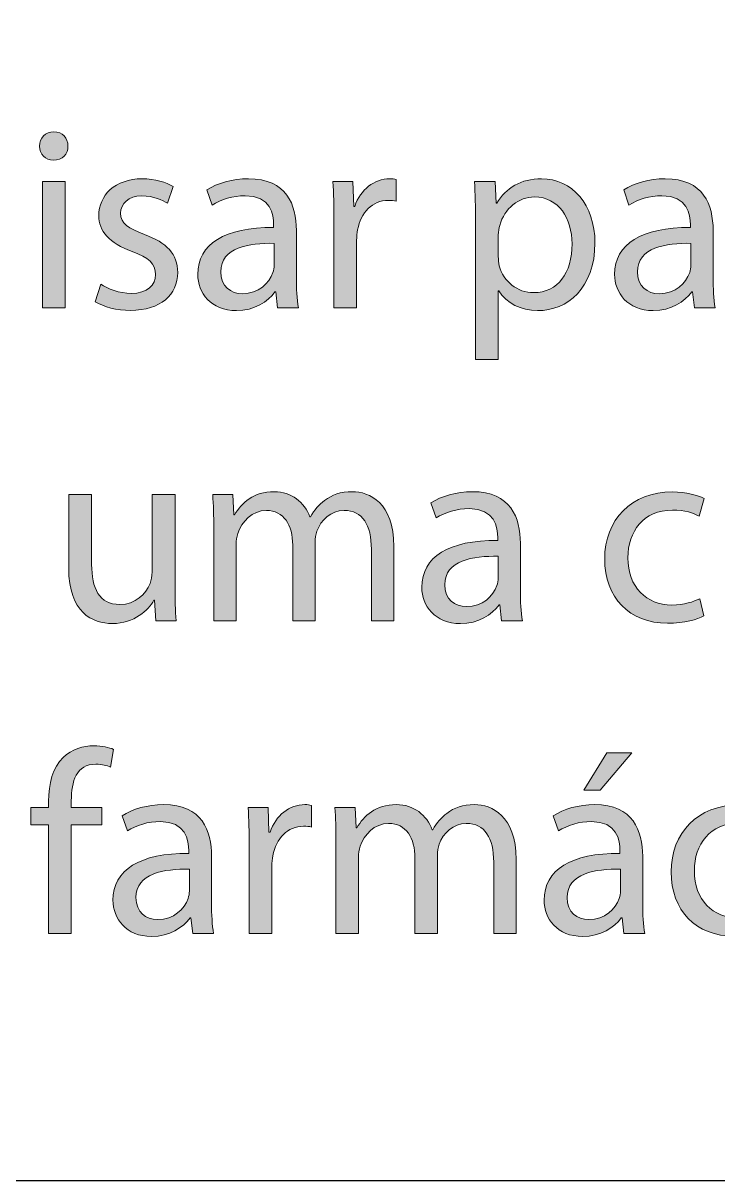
# Model space of a CAD drawing. Header units: inches. Extents: x -507 to 1392, y -754 to 68.
# Drawn here: x 1044.84 to 1071.47, y -416.18 to -371.78 of the extents above; entities that cross this region are included whole.
import ezdxf

# ---------------------------------------------------------------- set-up
doc = ezdxf.new("R2010")
doc.units = ezdxf.units.IN
doc.header["$MEASUREMENT"] = 0
doc.layers.add('back', color=7, linetype='Continuous')
picture_1 = doc.add_image_def('image45.png', size_in_pixel=(730, 767))

# ---------------------------------------------------------------- blocks, each defined once
blk = doc.blocks.new('block 114')
at = {"layer": 'back'}
image = blk.add_image(picture_1, insert=(1010.5, -416.178), size_in_units=(175.2, 184.08), dxfattribs=at)
blk = doc.blocks.new('block 164')
at = {"layer": 'back', "true_color": 0x231f20}
h = blk.add_hatch(color=250, dxfattribs=at)
h.dxf.hatch_style = 2
edge = h.paths.add_edge_path()
edge.add_spline(control_points=[(1046.554, -376.5), (1046.563, -376.8), (1046.344, -377.04), (1045.994, -377.04), (1045.685, -377.04), (1045.465, -376.8), (1045.465, -376.5), (1045.465, -376.19), (1045.694, -375.951), (1046.014, -375.951), (1046.344, -375.951), (1046.554, -376.19), (1046.554, -376.5)], knot_values=[0, 0, 0, 0, 1, 1, 1, 2, 2, 2, 3, 3, 3, 4, 4, 4, 4], degree=3, periodic=1)
h.paths.add_polyline_path([(1045.574, -382.697), (1045.574, -377.859), (1046.454, -377.859), (1046.454, -382.697)])
h = blk.add_hatch(color=250, dxfattribs=at)
h.dxf.hatch_style = 2
edge = h.paths.add_edge_path()
edge.add_spline(control_points=[(1047.814, -381.797), (1048.074, -381.967), (1048.534, -382.147), (1048.974, -382.147), (1049.613, -382.147), (1049.914, -381.827), (1049.914, -381.427), (1049.914, -381.008), (1049.664, -380.778), (1049.014, -380.538), (1048.145, -380.228), (1047.734, -379.749), (1047.734, -379.169), (1047.734, -378.389), (1048.364, -377.75), (1049.404, -377.75), (1049.894, -377.75), (1050.323, -377.89), (1050.593, -378.049), (1050.593, -378.049), (1050.373, -378.689), (1050.373, -378.689), (1050.184, -378.569), (1049.834, -378.409), (1049.384, -378.409), (1048.864, -378.409), (1048.574, -378.709), (1048.574, -379.069), (1048.574, -379.469), (1048.864, -379.648), (1049.494, -379.888), (1050.333, -380.208), (1050.763, -380.628), (1050.763, -381.348), (1050.763, -382.197), (1050.104, -382.797), (1048.954, -382.797), (1048.425, -382.797), (1047.935, -382.667), (1047.595, -382.467), (1047.595, -382.467), (1047.814, -381.797), (1047.814, -381.797)], knot_values=[0, 0, 0, 0, 1, 1, 1, 2, 2, 2, 3, 3, 3, 4, 4, 4, 5, 5, 5, 6, 6, 6, 7, 7, 7, 8, 8, 8, 9, 9, 9, 10, 10, 10, 11, 11, 11, 12, 12, 12, 13, 13, 13, 14, 14, 14, 14], degree=3, periodic=1)
h = blk.add_hatch(color=250, dxfattribs=at)
h.dxf.hatch_style = 2
edge = h.paths.add_edge_path()
edge.add_spline(control_points=[(1054.593, -382.697), (1054.593, -382.697), (1054.522, -382.087), (1054.522, -382.087), (1054.522, -382.087), (1054.493, -382.087), (1054.493, -382.087), (1054.223, -382.467), (1053.703, -382.807), (1053.014, -382.807), (1052.034, -382.807), (1051.534, -382.117), (1051.534, -381.417), (1051.534, -380.248), (1052.574, -379.608), (1054.442, -379.619), (1054.442, -379.619), (1054.442, -379.519), (1054.442, -379.519), (1054.442, -379.119), (1054.333, -378.399), (1053.344, -378.399), (1052.894, -378.399), (1052.424, -378.539), (1052.084, -378.759), (1052.084, -378.759), (1051.884, -378.179), (1051.884, -378.179), (1052.284, -377.919), (1052.863, -377.75), (1053.474, -377.75), (1054.952, -377.75), (1055.312, -378.759), (1055.312, -379.729), (1055.312, -379.729), (1055.312, -381.538), (1055.312, -381.538), (1055.312, -381.957), (1055.332, -382.367), (1055.393, -382.697), (1055.393, -382.697), (1054.593, -382.697), (1054.593, -382.697)], knot_values=[0, 0, 0, 0, 1, 1, 1, 2, 2, 2, 3, 3, 3, 4, 4, 4, 5, 5, 5, 6, 6, 6, 7, 7, 7, 8, 8, 8, 9, 9, 9, 10, 10, 10, 11, 11, 11, 12, 12, 12, 13, 13, 13, 14, 14, 14, 14], degree=3, periodic=1)
edge = h.paths.add_edge_path()
edge.add_spline(control_points=[(1054.463, -380.228), (1053.503, -380.208), (1052.414, -380.378), (1052.414, -381.317), (1052.414, -381.887), (1052.794, -382.157), (1053.243, -382.157), (1053.873, -382.157), (1054.272, -381.757), (1054.413, -381.348), (1054.442, -381.257), (1054.463, -381.158), (1054.463, -381.068), (1054.463, -381.068), (1054.463, -380.228), (1054.463, -380.228)], knot_values=[0, 0, 0, 0, 1, 1, 1, 2, 2, 2, 3, 3, 3, 4, 4, 4, 5, 5, 5, 5], degree=3, periodic=1)
h = blk.add_hatch(color=250, dxfattribs=at)
h.dxf.hatch_style = 2
edge = h.paths.add_edge_path()
edge.add_spline(control_points=[(1056.754, -379.369), (1056.754, -378.799), (1056.744, -378.309), (1056.714, -377.859), (1056.714, -377.859), (1057.483, -377.859), (1057.483, -377.859), (1057.483, -377.859), (1057.514, -378.809), (1057.514, -378.809), (1057.514, -378.809), (1057.554, -378.809), (1057.554, -378.809), (1057.773, -378.159), (1058.303, -377.75), (1058.893, -377.75), (1058.993, -377.75), (1059.062, -377.759), (1059.143, -377.779), (1059.143, -377.779), (1059.143, -378.609), (1059.143, -378.609), (1059.053, -378.589), (1058.963, -378.579), (1058.843, -378.579), (1058.224, -378.579), (1057.783, -379.049), (1057.663, -379.708), (1057.644, -379.828), (1057.623, -379.968), (1057.623, -380.118), (1057.623, -380.118), (1057.623, -382.697), (1057.623, -382.697), (1057.623, -382.697), (1056.754, -382.697), (1056.754, -382.697), (1056.754, -382.697), (1056.754, -379.369), (1056.754, -379.369)], knot_values=[0, 0, 0, 0, 1, 1, 1, 2, 2, 2, 3, 3, 3, 4, 4, 4, 5, 5, 5, 6, 6, 6, 7, 7, 7, 8, 8, 8, 9, 9, 9, 10, 10, 10, 11, 11, 11, 12, 12, 12, 13, 13, 13, 13], degree=3, periodic=1)
h = blk.add_hatch(color=250, dxfattribs=at)
h.dxf.hatch_style = 2
edge = h.paths.add_edge_path()
edge.add_spline(control_points=[(1062.185, -379.438), (1062.185, -378.819), (1062.165, -378.319), (1062.145, -377.859), (1062.145, -377.859), (1062.935, -377.859), (1062.935, -377.859), (1062.935, -377.859), (1062.975, -378.689), (1062.975, -378.689), (1062.975, -378.689), (1062.994, -378.689), (1062.994, -378.689), (1063.354, -378.099), (1063.924, -377.75), (1064.713, -377.75), (1065.883, -377.75), (1066.762, -378.739), (1066.762, -380.208), (1066.762, -381.947), (1065.703, -382.807), (1064.563, -382.807), (1063.924, -382.807), (1063.364, -382.527), (1063.074, -382.047), (1063.074, -382.047), (1063.055, -382.047), (1063.055, -382.047), (1063.055, -382.047), (1063.055, -384.676), (1063.055, -384.676), (1063.055, -384.676), (1062.185, -384.676), (1062.185, -384.676), (1062.185, -384.676), (1062.185, -379.438), (1062.185, -379.438)], knot_values=[0, 0, 0, 0, 1, 1, 1, 2, 2, 2, 3, 3, 3, 4, 4, 4, 5, 5, 5, 6, 6, 6, 7, 7, 7, 8, 8, 8, 9, 9, 9, 10, 10, 10, 11, 11, 11, 12, 12, 12, 12], degree=3, periodic=1)
edge = h.paths.add_edge_path()
edge.add_spline(control_points=[(1063.055, -380.728), (1063.055, -380.858), (1063.074, -380.978), (1063.094, -381.088), (1063.254, -381.697), (1063.784, -382.117), (1064.413, -382.117), (1065.343, -382.117), (1065.883, -381.357), (1065.883, -380.248), (1065.883, -379.279), (1065.373, -378.449), (1064.443, -378.449), (1063.844, -378.449), (1063.284, -378.879), (1063.114, -379.539), (1063.084, -379.648), (1063.055, -379.778), (1063.055, -379.898), (1063.055, -379.898), (1063.055, -380.728), (1063.055, -380.728)], knot_values=[0, 0, 0, 0, 1, 1, 1, 2, 2, 2, 3, 3, 3, 4, 4, 4, 5, 5, 5, 6, 6, 6, 7, 7, 7, 7], degree=3, periodic=1)
h = blk.add_hatch(color=250, dxfattribs=at)
h.dxf.hatch_style = 2
edge = h.paths.add_edge_path()
edge.add_spline(control_points=[(1070.572, -382.697), (1070.572, -382.697), (1070.502, -382.087), (1070.502, -382.087), (1070.502, -382.087), (1070.473, -382.087), (1070.473, -382.087), (1070.202, -382.467), (1069.683, -382.807), (1068.993, -382.807), (1068.014, -382.807), (1067.514, -382.117), (1067.514, -381.417), (1067.514, -380.248), (1068.554, -379.608), (1070.422, -379.619), (1070.422, -379.619), (1070.422, -379.519), (1070.422, -379.519), (1070.422, -379.119), (1070.312, -378.399), (1069.323, -378.399), (1068.873, -378.399), (1068.403, -378.539), (1068.063, -378.759), (1068.063, -378.759), (1067.863, -378.179), (1067.863, -378.179), (1068.264, -377.919), (1068.843, -377.75), (1069.453, -377.75), (1070.932, -377.75), (1071.292, -378.759), (1071.292, -379.729), (1071.292, -379.729), (1071.292, -381.538), (1071.292, -381.538), (1071.292, -381.957), (1071.312, -382.367), (1071.372, -382.697), (1071.372, -382.697), (1070.572, -382.697), (1070.572, -382.697)], knot_values=[0, 0, 0, 0, 1, 1, 1, 2, 2, 2, 3, 3, 3, 4, 4, 4, 5, 5, 5, 6, 6, 6, 7, 7, 7, 8, 8, 8, 9, 9, 9, 10, 10, 10, 11, 11, 11, 12, 12, 12, 13, 13, 13, 14, 14, 14, 14], degree=3, periodic=1)
edge = h.paths.add_edge_path()
edge.add_spline(control_points=[(1070.442, -380.228), (1069.482, -380.208), (1068.394, -380.378), (1068.394, -381.317), (1068.394, -381.887), (1068.773, -382.157), (1069.223, -382.157), (1069.853, -382.157), (1070.252, -381.757), (1070.393, -381.348), (1070.422, -381.257), (1070.442, -381.158), (1070.442, -381.068), (1070.442, -381.068), (1070.442, -380.228), (1070.442, -380.228)], knot_values=[0, 0, 0, 0, 1, 1, 1, 2, 2, 2, 3, 3, 3, 4, 4, 4, 5, 5, 5, 5], degree=3, periodic=1)
h = blk.add_hatch(color=250, dxfattribs=at)
h.dxf.hatch_style = 2
edge = h.paths.add_edge_path()
edge.add_spline(control_points=[(1052.144, -391.169), (1052.144, -390.669), (1052.134, -390.259), (1052.104, -389.859), (1052.104, -389.859), (1052.873, -389.859), (1052.873, -389.859), (1052.873, -389.859), (1052.913, -390.639), (1052.913, -390.639), (1052.913, -390.639), (1052.943, -390.639), (1052.943, -390.639), (1053.213, -390.179), (1053.663, -389.75), (1054.462, -389.75), (1055.122, -389.75), (1055.622, -390.149), (1055.832, -390.719), (1055.832, -390.719), (1055.852, -390.719), (1055.852, -390.719), (1056.002, -390.449), (1056.191, -390.239), (1056.392, -390.089), (1056.682, -389.87), (1057.001, -389.75), (1057.461, -389.75), (1058.101, -389.75), (1059.05, -390.169), (1059.05, -391.848), (1059.05, -391.848), (1059.05, -394.697), (1059.05, -394.697), (1059.05, -394.697), (1058.19, -394.697), (1058.19, -394.697), (1058.19, -394.697), (1058.19, -391.958), (1058.19, -391.958), (1058.19, -391.029), (1057.851, -390.469), (1057.141, -390.469), (1056.642, -390.469), (1056.251, -390.839), (1056.102, -391.269), (1056.062, -391.389), (1056.031, -391.548), (1056.031, -391.708), (1056.031, -391.708), (1056.031, -394.697), (1056.031, -394.697), (1056.031, -394.697), (1055.172, -394.697), (1055.172, -394.697), (1055.172, -394.697), (1055.172, -391.798), (1055.172, -391.798), (1055.172, -391.029), (1054.832, -390.469), (1054.162, -390.469), (1053.613, -390.469), (1053.213, -390.909), (1053.073, -391.349), (1053.023, -391.479), (1053.003, -391.628), (1053.003, -391.778), (1053.003, -391.778), (1053.003, -394.697), (1053.003, -394.697), (1053.003, -394.697), (1052.144, -394.697), (1052.144, -394.697), (1052.144, -394.697), (1052.144, -391.169), (1052.144, -391.169)], knot_values=[0, 0, 0, 0, 1, 1, 1, 2, 2, 2, 3, 3, 3, 4, 4, 4, 5, 5, 5, 6, 6, 6, 7, 7, 7, 8, 8, 8, 9, 9, 9, 10, 10, 10, 11, 11, 11, 12, 12, 12, 13, 13, 13, 14, 14, 14, 15, 15, 15, 16, 16, 16, 17, 17, 17, 18, 18, 18, 19, 19, 19, 20, 20, 20, 21, 21, 21, 22, 22, 22, 23, 23, 23, 24, 24, 24, 25, 25, 25, 25], degree=3, periodic=1)
h = blk.add_hatch(color=250, dxfattribs=at)
h.dxf.hatch_style = 2
edge = h.paths.add_edge_path()
edge.add_spline(control_points=[(1063.183, -394.697), (1063.183, -394.697), (1063.112, -394.087), (1063.112, -394.087), (1063.112, -394.087), (1063.083, -394.087), (1063.083, -394.087), (1062.812, -394.467), (1062.293, -394.807), (1061.604, -394.807), (1060.624, -394.807), (1060.124, -394.117), (1060.124, -393.417), (1060.124, -392.248), (1061.164, -391.608), (1063.032, -391.619), (1063.032, -391.619), (1063.032, -391.519), (1063.032, -391.519), (1063.032, -391.119), (1062.923, -390.399), (1061.934, -390.399), (1061.483, -390.399), (1061.014, -390.539), (1060.674, -390.759), (1060.674, -390.759), (1060.474, -390.179), (1060.474, -390.179), (1060.874, -389.919), (1061.453, -389.75), (1062.063, -389.75), (1063.542, -389.75), (1063.902, -390.759), (1063.902, -391.729), (1063.902, -391.729), (1063.902, -393.538), (1063.902, -393.538), (1063.902, -393.957), (1063.922, -394.367), (1063.982, -394.697), (1063.982, -394.697), (1063.183, -394.697), (1063.183, -394.697)], knot_values=[0, 0, 0, 0, 1, 1, 1, 2, 2, 2, 3, 3, 3, 4, 4, 4, 5, 5, 5, 6, 6, 6, 7, 7, 7, 8, 8, 8, 9, 9, 9, 10, 10, 10, 11, 11, 11, 12, 12, 12, 13, 13, 13, 14, 14, 14, 14], degree=3, periodic=1)
edge = h.paths.add_edge_path()
edge.add_spline(control_points=[(1063.053, -392.228), (1062.093, -392.208), (1061.004, -392.378), (1061.004, -393.317), (1061.004, -393.887), (1061.384, -394.157), (1061.833, -394.157), (1062.463, -394.157), (1062.862, -393.757), (1063.003, -393.348), (1063.032, -393.257), (1063.053, -393.158), (1063.053, -393.068), (1063.053, -393.068), (1063.053, -392.228), (1063.053, -392.228)], knot_values=[0, 0, 0, 0, 1, 1, 1, 2, 2, 2, 3, 3, 3, 4, 4, 4, 5, 5, 5, 5], degree=3, periodic=1)
h = blk.add_hatch(color=250, dxfattribs=at)
h.dxf.hatch_style = 2
edge = h.paths.add_edge_path()
edge.add_spline(control_points=[(1070.932, -394.517), (1070.702, -394.637), (1070.192, -394.797), (1069.542, -394.797), (1068.083, -394.797), (1067.134, -393.807), (1067.134, -392.328), (1067.134, -390.839), (1068.153, -389.759), (1069.732, -389.759), (1070.252, -389.759), (1070.712, -389.89), (1070.951, -390.009), (1070.951, -390.009), (1070.752, -390.689), (1070.752, -390.689), (1070.542, -390.569), (1070.212, -390.459), (1069.732, -390.459), (1068.623, -390.459), (1068.023, -391.279), (1068.023, -392.288), (1068.023, -393.408), (1068.743, -394.097), (1069.702, -394.097), (1070.202, -394.097), (1070.532, -393.967), (1070.781, -393.857), (1070.781, -393.857), (1070.932, -394.517), (1070.932, -394.517)], knot_values=[0, 0, 0, 0, 1, 1, 1, 2, 2, 2, 3, 3, 3, 4, 4, 4, 5, 5, 5, 6, 6, 6, 7, 7, 7, 8, 8, 8, 9, 9, 9, 10, 10, 10, 10], degree=3, periodic=1)
h = blk.add_hatch(color=250, dxfattribs=at)
h.dxf.hatch_style = 2
edge = h.paths.add_edge_path()
edge.add_spline(control_points=[(1050.662, -393.377), (1050.662, -393.877), (1050.672, -394.317), (1050.702, -394.697), (1050.702, -394.697), (1049.923, -394.697), (1049.923, -394.697), (1049.923, -394.697), (1049.873, -393.907), (1049.873, -393.907), (1049.873, -393.907), (1049.853, -393.907), (1049.853, -393.907), (1049.623, -394.297), (1049.113, -394.807), (1048.254, -394.807), (1047.494, -394.807), (1046.584, -394.387), (1046.584, -392.688), (1046.584, -392.688), (1046.584, -389.859), (1046.584, -389.859), (1046.584, -389.859), (1047.464, -389.859), (1047.464, -389.859), (1047.464, -389.859), (1047.464, -392.538), (1047.464, -392.538), (1047.464, -393.458), (1047.744, -394.077), (1048.543, -394.077), (1049.133, -394.077), (1049.543, -393.667), (1049.703, -393.277), (1049.753, -393.147), (1049.782, -392.988), (1049.782, -392.828), (1049.782, -392.828), (1049.782, -389.859), (1049.782, -389.859), (1049.782, -389.859), (1050.662, -389.859), (1050.662, -389.859), (1050.662, -389.859), (1050.662, -393.377), (1050.662, -393.377)], knot_values=[0, 0, 0, 0, 1, 1, 1, 2, 2, 2, 3, 3, 3, 4, 4, 4, 5, 5, 5, 6, 6, 6, 7, 7, 7, 8, 8, 8, 9, 9, 9, 10, 10, 10, 11, 11, 11, 12, 12, 12, 13, 13, 13, 14, 14, 14, 15, 15, 15, 15], degree=3, periodic=1)
h = blk.add_hatch(color=250, dxfattribs=at)
h.dxf.hatch_style = 2
edge = h.paths.add_edge_path()
edge.add_spline(control_points=[(1045.812, -406.697), (1045.812, -406.697), (1045.812, -402.529), (1045.812, -402.529), (1045.812, -402.529), (1045.133, -402.529), (1045.133, -402.529), (1045.133, -402.529), (1045.133, -401.859), (1045.133, -401.859), (1045.133, -401.859), (1045.812, -401.859), (1045.812, -401.859), (1045.812, -401.859), (1045.812, -401.63), (1045.812, -401.63), (1045.812, -400.95), (1045.963, -400.33), (1046.372, -399.94), (1046.702, -399.621), (1047.142, -399.491), (1047.552, -399.491), (1047.861, -399.491), (1048.132, -399.561), (1048.302, -399.631), (1048.302, -399.631), (1048.182, -400.311), (1048.182, -400.311), (1048.052, -400.251), (1047.871, -400.2), (1047.622, -400.2), (1046.872, -400.2), (1046.683, -400.86), (1046.683, -401.6), (1046.683, -401.6), (1046.683, -401.859), (1046.683, -401.859), (1046.683, -401.859), (1047.852, -401.859), (1047.852, -401.859), (1047.852, -401.859), (1047.852, -402.529), (1047.852, -402.529), (1047.852, -402.529), (1046.683, -402.529), (1046.683, -402.529), (1046.683, -402.529), (1046.683, -406.697), (1046.683, -406.697), (1046.683, -406.697), (1045.812, -406.697), (1045.812, -406.697)], knot_values=[0, 0, 0, 0, 1, 1, 1, 2, 2, 2, 3, 3, 3, 4, 4, 4, 5, 5, 5, 6, 6, 6, 7, 7, 7, 8, 8, 8, 9, 9, 9, 10, 10, 10, 11, 11, 11, 12, 12, 12, 13, 13, 13, 14, 14, 14, 15, 15, 15, 16, 16, 16, 17, 17, 17, 17], degree=3, periodic=1)
h = blk.add_hatch(color=250, dxfattribs=at)
h.dxf.hatch_style = 2
edge = h.paths.add_edge_path()
edge.add_spline(control_points=[(1067.871, -406.697), (1067.871, -406.697), (1067.801, -406.087), (1067.801, -406.087), (1067.801, -406.087), (1067.771, -406.087), (1067.771, -406.087), (1067.501, -406.467), (1066.981, -406.807), (1066.292, -406.807), (1065.312, -406.807), (1064.812, -406.117), (1064.812, -405.418), (1064.812, -404.248), (1065.853, -403.608), (1067.721, -403.619), (1067.721, -403.619), (1067.721, -403.519), (1067.721, -403.519), (1067.721, -403.119), (1067.611, -402.399), (1066.622, -402.399), (1066.172, -402.399), (1065.702, -402.539), (1065.362, -402.759), (1065.362, -402.759), (1065.162, -402.18), (1065.162, -402.18), (1065.562, -401.92), (1066.142, -401.75), (1066.752, -401.75), (1068.23, -401.75), (1068.591, -402.759), (1068.591, -403.729), (1068.591, -403.729), (1068.591, -405.538), (1068.591, -405.538), (1068.591, -405.957), (1068.61, -406.367), (1068.671, -406.697), (1068.671, -406.697), (1067.871, -406.697), (1067.871, -406.697)], knot_values=[0, 0, 0, 0, 1, 1, 1, 2, 2, 2, 3, 3, 3, 4, 4, 4, 5, 5, 5, 6, 6, 6, 7, 7, 7, 8, 8, 8, 9, 9, 9, 10, 10, 10, 11, 11, 11, 12, 12, 12, 13, 13, 13, 14, 14, 14, 14], degree=3, periodic=1)
edge = h.paths.add_edge_path()
edge.add_spline(control_points=[(1067.741, -404.229), (1066.781, -404.208), (1065.692, -404.378), (1065.692, -405.317), (1065.692, -405.888), (1066.072, -406.157), (1066.521, -406.157), (1067.151, -406.157), (1067.551, -405.758), (1067.691, -405.348), (1067.721, -405.258), (1067.741, -405.158), (1067.741, -405.068), (1067.741, -405.068), (1067.741, -404.229), (1067.741, -404.229)], knot_values=[0, 0, 0, 0, 1, 1, 1, 2, 2, 2, 3, 3, 3, 4, 4, 4, 5, 5, 5, 5], degree=3, periodic=1)
h.paths.add_polyline_path([(1068.181, -399.771), (1066.962, -401.2), (1066.332, -401.2), (1067.211, -399.771)])
h = blk.add_hatch(color=250, dxfattribs=at)
h.dxf.hatch_style = 2
edge = h.paths.add_edge_path()
edge.add_spline(control_points=[(1051.341, -406.697), (1051.341, -406.697), (1051.271, -406.087), (1051.271, -406.087), (1051.271, -406.087), (1051.241, -406.087), (1051.241, -406.087), (1050.971, -406.467), (1050.451, -406.807), (1049.762, -406.807), (1048.782, -406.807), (1048.282, -406.117), (1048.282, -405.418), (1048.282, -404.248), (1049.322, -403.608), (1051.19, -403.619), (1051.19, -403.619), (1051.19, -403.519), (1051.19, -403.519), (1051.19, -403.119), (1051.081, -402.399), (1050.092, -402.399), (1049.642, -402.399), (1049.172, -402.539), (1048.832, -402.759), (1048.832, -402.759), (1048.632, -402.18), (1048.632, -402.18), (1049.032, -401.92), (1049.611, -401.75), (1050.222, -401.75), (1051.7, -401.75), (1052.061, -402.759), (1052.061, -403.729), (1052.061, -403.729), (1052.061, -405.538), (1052.061, -405.538), (1052.061, -405.957), (1052.08, -406.367), (1052.141, -406.697), (1052.141, -406.697), (1051.341, -406.697), (1051.341, -406.697)], knot_values=[0, 0, 0, 0, 1, 1, 1, 2, 2, 2, 3, 3, 3, 4, 4, 4, 5, 5, 5, 6, 6, 6, 7, 7, 7, 8, 8, 8, 9, 9, 9, 10, 10, 10, 11, 11, 11, 12, 12, 12, 13, 13, 13, 14, 14, 14, 14], degree=3, periodic=1)
edge = h.paths.add_edge_path()
edge.add_spline(control_points=[(1051.211, -404.229), (1050.251, -404.208), (1049.162, -404.378), (1049.162, -405.317), (1049.162, -405.888), (1049.542, -406.157), (1049.991, -406.157), (1050.621, -406.157), (1051.021, -405.758), (1051.161, -405.348), (1051.19, -405.258), (1051.211, -405.158), (1051.211, -405.068), (1051.211, -405.068), (1051.211, -404.229), (1051.211, -404.229)], knot_values=[0, 0, 0, 0, 1, 1, 1, 2, 2, 2, 3, 3, 3, 4, 4, 4, 5, 5, 5, 5], degree=3, periodic=1)
h = blk.add_hatch(color=250, dxfattribs=at)
h.dxf.hatch_style = 2
edge = h.paths.add_edge_path()
edge.add_spline(control_points=[(1053.503, -403.369), (1053.503, -402.799), (1053.493, -402.31), (1053.463, -401.859), (1053.463, -401.859), (1054.232, -401.859), (1054.232, -401.859), (1054.232, -401.859), (1054.263, -402.81), (1054.263, -402.81), (1054.263, -402.81), (1054.303, -402.81), (1054.303, -402.81), (1054.522, -402.159), (1055.052, -401.75), (1055.642, -401.75), (1055.742, -401.75), (1055.812, -401.76), (1055.892, -401.779), (1055.892, -401.779), (1055.892, -402.609), (1055.892, -402.609), (1055.802, -402.589), (1055.712, -402.579), (1055.592, -402.579), (1054.973, -402.579), (1054.532, -403.049), (1054.412, -403.709), (1054.393, -403.828), (1054.373, -403.969), (1054.373, -404.118), (1054.373, -404.118), (1054.373, -406.697), (1054.373, -406.697), (1054.373, -406.697), (1053.503, -406.697), (1053.503, -406.697), (1053.503, -406.697), (1053.503, -403.369), (1053.503, -403.369)], knot_values=[0, 0, 0, 0, 1, 1, 1, 2, 2, 2, 3, 3, 3, 4, 4, 4, 5, 5, 5, 6, 6, 6, 7, 7, 7, 8, 8, 8, 9, 9, 9, 10, 10, 10, 11, 11, 11, 12, 12, 12, 13, 13, 13, 13], degree=3, periodic=1)
h = blk.add_hatch(color=250, dxfattribs=at)
h.dxf.hatch_style = 2
edge = h.paths.add_edge_path()
edge.add_spline(control_points=[(1056.832, -403.169), (1056.832, -402.669), (1056.822, -402.26), (1056.792, -401.859), (1056.792, -401.859), (1057.562, -401.859), (1057.562, -401.859), (1057.562, -401.859), (1057.602, -402.64), (1057.602, -402.64), (1057.602, -402.64), (1057.632, -402.64), (1057.632, -402.64), (1057.901, -402.18), (1058.352, -401.75), (1059.15, -401.75), (1059.811, -401.75), (1060.311, -402.149), (1060.521, -402.719), (1060.521, -402.719), (1060.54, -402.719), (1060.54, -402.719), (1060.69, -402.449), (1060.88, -402.239), (1061.08, -402.09), (1061.37, -401.87), (1061.689, -401.75), (1062.149, -401.75), (1062.789, -401.75), (1063.738, -402.17), (1063.738, -403.849), (1063.738, -403.849), (1063.738, -406.697), (1063.738, -406.697), (1063.738, -406.697), (1062.879, -406.697), (1062.879, -406.697), (1062.879, -406.697), (1062.879, -403.959), (1062.879, -403.959), (1062.879, -403.029), (1062.539, -402.47), (1061.829, -402.47), (1061.33, -402.47), (1060.939, -402.839), (1060.79, -403.269), (1060.75, -403.389), (1060.72, -403.549), (1060.72, -403.709), (1060.72, -403.709), (1060.72, -406.697), (1060.72, -406.697), (1060.72, -406.697), (1059.86, -406.697), (1059.86, -406.697), (1059.86, -406.697), (1059.86, -403.799), (1059.86, -403.799), (1059.86, -403.029), (1059.521, -402.47), (1058.851, -402.47), (1058.302, -402.47), (1057.901, -402.909), (1057.762, -403.349), (1057.712, -403.479), (1057.691, -403.629), (1057.691, -403.778), (1057.691, -403.778), (1057.691, -406.697), (1057.691, -406.697), (1057.691, -406.697), (1056.832, -406.697), (1056.832, -406.697), (1056.832, -406.697), (1056.832, -403.169), (1056.832, -403.169)], knot_values=[0, 0, 0, 0, 1, 1, 1, 2, 2, 2, 3, 3, 3, 4, 4, 4, 5, 5, 5, 6, 6, 6, 7, 7, 7, 8, 8, 8, 9, 9, 9, 10, 10, 10, 11, 11, 11, 12, 12, 12, 13, 13, 13, 14, 14, 14, 15, 15, 15, 16, 16, 16, 17, 17, 17, 18, 18, 18, 19, 19, 19, 20, 20, 20, 21, 21, 21, 22, 22, 22, 23, 23, 23, 24, 24, 24, 25, 25, 25, 25], degree=3, periodic=1)
h = blk.add_hatch(color=250, dxfattribs=at)
h.dxf.hatch_style = 2
edge = h.paths.add_edge_path()
edge.add_spline(control_points=[(1073.48, -406.518), (1073.251, -406.637), (1072.741, -406.797), (1072.091, -406.797), (1070.632, -406.797), (1069.683, -405.808), (1069.683, -404.328), (1069.683, -402.839), (1070.702, -401.76), (1072.281, -401.76), (1072.801, -401.76), (1073.261, -401.89), (1073.5, -402.01), (1073.5, -402.01), (1073.301, -402.689), (1073.301, -402.689), (1073.091, -402.569), (1072.761, -402.459), (1072.281, -402.459), (1071.172, -402.459), (1070.572, -403.279), (1070.572, -404.288), (1070.572, -405.408), (1071.292, -406.098), (1072.251, -406.098), (1072.751, -406.098), (1073.081, -405.968), (1073.33, -405.857), (1073.33, -405.857), (1073.48, -406.518), (1073.48, -406.518)], knot_values=[0, 0, 0, 0, 1, 1, 1, 2, 2, 2, 3, 3, 3, 4, 4, 4, 5, 5, 5, 6, 6, 6, 7, 7, 7, 8, 8, 8, 9, 9, 9, 10, 10, 10, 10], degree=3, periodic=1)
at = {"layer": 'back', "lineweight": 0}
for points in [[(1045.574, -382.697), (1045.574, -377.859), (1046.454, -377.859), (1046.454, -382.697), (1045.574, -382.697)], [(1068.181, -399.771), (1066.962, -401.2), (1066.332, -401.2), (1067.211, -399.771), (1068.181, -399.771)]]:
    blk.add_lwpolyline(points, dxfattribs=at)
for points, knots in [([(1046.554, -376.5), (1046.563, -376.8), (1046.344, -377.04), (1045.994, -377.04), (1045.685, -377.04), (1045.465, -376.8), (1045.465, -376.5), (1045.465, -376.19), (1045.694, -375.951), (1046.014, -375.951), (1046.344, -375.951), (1046.554, -376.19), (1046.554, -376.5)], [0, 0, 0, 0, 1, 1, 1, 2, 2, 2, 3, 3, 3, 4, 4, 4, 4]), ([(1047.814, -381.797), (1048.074, -381.967), (1048.534, -382.147), (1048.974, -382.147), (1049.613, -382.147), (1049.914, -381.827), (1049.914, -381.427), (1049.914, -381.008), (1049.664, -380.778), (1049.014, -380.538), (1048.145, -380.228), (1047.734, -379.749), (1047.734, -379.169), (1047.734, -378.389), (1048.364, -377.75), (1049.404, -377.75), (1049.894, -377.75), (1050.323, -377.89), (1050.593, -378.049), (1050.593, -378.049), (1050.373, -378.689), (1050.373, -378.689), (1050.184, -378.569), (1049.834, -378.409), (1049.384, -378.409), (1048.864, -378.409), (1048.574, -378.709), (1048.574, -379.069), (1048.574, -379.469), (1048.864, -379.648), (1049.494, -379.888), (1050.333, -380.208), (1050.763, -380.628), (1050.763, -381.348), (1050.763, -382.197), (1050.104, -382.797), (1048.954, -382.797), (1048.425, -382.797), (1047.935, -382.667), (1047.595, -382.467), (1047.595, -382.467), (1047.814, -381.797), (1047.814, -381.797)], [0, 0, 0, 0, 1, 1, 1, 2, 2, 2, 3, 3, 3, 4, 4, 4, 5, 5, 5, 6, 6, 6, 7, 7, 7, 8, 8, 8, 9, 9, 9, 10, 10, 10, 11, 11, 11, 12, 12, 12, 13, 13, 13, 14, 14, 14, 14]), ([(1054.593, -382.697), (1054.593, -382.697), (1054.522, -382.087), (1054.522, -382.087), (1054.522, -382.087), (1054.493, -382.087), (1054.493, -382.087), (1054.223, -382.467), (1053.703, -382.807), (1053.014, -382.807), (1052.034, -382.807), (1051.534, -382.117), (1051.534, -381.417), (1051.534, -380.248), (1052.574, -379.608), (1054.442, -379.619), (1054.442, -379.619), (1054.442, -379.519), (1054.442, -379.519), (1054.442, -379.119), (1054.333, -378.399), (1053.344, -378.399), (1052.894, -378.399), (1052.424, -378.539), (1052.084, -378.759), (1052.084, -378.759), (1051.884, -378.179), (1051.884, -378.179), (1052.284, -377.919), (1052.863, -377.75), (1053.474, -377.75), (1054.952, -377.75), (1055.312, -378.759), (1055.312, -379.729), (1055.312, -379.729), (1055.312, -381.538), (1055.312, -381.538), (1055.312, -381.957), (1055.332, -382.367), (1055.393, -382.697), (1055.393, -382.697), (1054.593, -382.697), (1054.593, -382.697)], [0, 0, 0, 0, 1, 1, 1, 2, 2, 2, 3, 3, 3, 4, 4, 4, 5, 5, 5, 6, 6, 6, 7, 7, 7, 8, 8, 8, 9, 9, 9, 10, 10, 10, 11, 11, 11, 12, 12, 12, 13, 13, 13, 14, 14, 14, 14]), ([(1056.754, -379.369), (1056.754, -378.799), (1056.744, -378.309), (1056.714, -377.859), (1056.714, -377.859), (1057.483, -377.859), (1057.483, -377.859), (1057.483, -377.859), (1057.514, -378.809), (1057.514, -378.809), (1057.514, -378.809), (1057.554, -378.809), (1057.554, -378.809), (1057.773, -378.159), (1058.303, -377.75), (1058.893, -377.75), (1058.993, -377.75), (1059.062, -377.759), (1059.143, -377.779), (1059.143, -377.779), (1059.143, -378.609), (1059.143, -378.609), (1059.053, -378.589), (1058.963, -378.579), (1058.843, -378.579), (1058.224, -378.579), (1057.783, -379.049), (1057.663, -379.708), (1057.644, -379.828), (1057.623, -379.968), (1057.623, -380.118), (1057.623, -380.118), (1057.623, -382.697), (1057.623, -382.697), (1057.623, -382.697), (1056.754, -382.697), (1056.754, -382.697), (1056.754, -382.697), (1056.754, -379.369), (1056.754, -379.369)], [0, 0, 0, 0, 1, 1, 1, 2, 2, 2, 3, 3, 3, 4, 4, 4, 5, 5, 5, 6, 6, 6, 7, 7, 7, 8, 8, 8, 9, 9, 9, 10, 10, 10, 11, 11, 11, 12, 12, 12, 13, 13, 13, 13]), ([(1062.185, -379.438), (1062.185, -378.819), (1062.165, -378.319), (1062.145, -377.859), (1062.145, -377.859), (1062.935, -377.859), (1062.935, -377.859), (1062.935, -377.859), (1062.975, -378.689), (1062.975, -378.689), (1062.975, -378.689), (1062.994, -378.689), (1062.994, -378.689), (1063.354, -378.099), (1063.924, -377.75), (1064.713, -377.75), (1065.883, -377.75), (1066.762, -378.739), (1066.762, -380.208), (1066.762, -381.947), (1065.703, -382.807), (1064.563, -382.807), (1063.924, -382.807), (1063.364, -382.527), (1063.074, -382.047), (1063.074, -382.047), (1063.055, -382.047), (1063.055, -382.047), (1063.055, -382.047), (1063.055, -384.676), (1063.055, -384.676), (1063.055, -384.676), (1062.185, -384.676), (1062.185, -384.676), (1062.185, -384.676), (1062.185, -379.438), (1062.185, -379.438)], [0, 0, 0, 0, 1, 1, 1, 2, 2, 2, 3, 3, 3, 4, 4, 4, 5, 5, 5, 6, 6, 6, 7, 7, 7, 8, 8, 8, 9, 9, 9, 10, 10, 10, 11, 11, 11, 12, 12, 12, 12]), ([(1070.572, -382.697), (1070.572, -382.697), (1070.502, -382.087), (1070.502, -382.087), (1070.502, -382.087), (1070.473, -382.087), (1070.473, -382.087), (1070.202, -382.467), (1069.683, -382.807), (1068.993, -382.807), (1068.014, -382.807), (1067.514, -382.117), (1067.514, -381.417), (1067.514, -380.248), (1068.554, -379.608), (1070.422, -379.619), (1070.422, -379.619), (1070.422, -379.519), (1070.422, -379.519), (1070.422, -379.119), (1070.312, -378.399), (1069.323, -378.399), (1068.873, -378.399), (1068.403, -378.539), (1068.063, -378.759), (1068.063, -378.759), (1067.863, -378.179), (1067.863, -378.179), (1068.264, -377.919), (1068.843, -377.75), (1069.453, -377.75), (1070.932, -377.75), (1071.292, -378.759), (1071.292, -379.729), (1071.292, -379.729), (1071.292, -381.538), (1071.292, -381.538), (1071.292, -381.957), (1071.312, -382.367), (1071.372, -382.697), (1071.372, -382.697), (1070.572, -382.697), (1070.572, -382.697)], [0, 0, 0, 0, 1, 1, 1, 2, 2, 2, 3, 3, 3, 4, 4, 4, 5, 5, 5, 6, 6, 6, 7, 7, 7, 8, 8, 8, 9, 9, 9, 10, 10, 10, 11, 11, 11, 12, 12, 12, 13, 13, 13, 14, 14, 14, 14]), ([(1063.055, -380.728), (1063.055, -380.858), (1063.074, -380.978), (1063.094, -381.088), (1063.254, -381.697), (1063.784, -382.117), (1064.413, -382.117), (1065.343, -382.117), (1065.883, -381.357), (1065.883, -380.248), (1065.883, -379.279), (1065.373, -378.449), (1064.443, -378.449), (1063.844, -378.449), (1063.284, -378.879), (1063.114, -379.539), (1063.084, -379.648), (1063.055, -379.778), (1063.055, -379.898), (1063.055, -379.898), (1063.055, -380.728), (1063.055, -380.728)], [0, 0, 0, 0, 1, 1, 1, 2, 2, 2, 3, 3, 3, 4, 4, 4, 5, 5, 5, 6, 6, 6, 7, 7, 7, 7]), ([(1054.463, -380.228), (1053.503, -380.208), (1052.414, -380.378), (1052.414, -381.317), (1052.414, -381.887), (1052.794, -382.157), (1053.243, -382.157), (1053.873, -382.157), (1054.272, -381.757), (1054.413, -381.348), (1054.442, -381.257), (1054.463, -381.158), (1054.463, -381.068), (1054.463, -381.068), (1054.463, -380.228), (1054.463, -380.228)], [0, 0, 0, 0, 1, 1, 1, 2, 2, 2, 3, 3, 3, 4, 4, 4, 5, 5, 5, 5]), ([(1070.442, -380.228), (1069.482, -380.208), (1068.394, -380.378), (1068.394, -381.317), (1068.394, -381.887), (1068.773, -382.157), (1069.223, -382.157), (1069.853, -382.157), (1070.252, -381.757), (1070.393, -381.348), (1070.422, -381.257), (1070.442, -381.158), (1070.442, -381.068), (1070.442, -381.068), (1070.442, -380.228), (1070.442, -380.228)], [0, 0, 0, 0, 1, 1, 1, 2, 2, 2, 3, 3, 3, 4, 4, 4, 5, 5, 5, 5]), ([(1052.144, -391.169), (1052.144, -390.669), (1052.134, -390.259), (1052.104, -389.859), (1052.104, -389.859), (1052.873, -389.859), (1052.873, -389.859), (1052.873, -389.859), (1052.913, -390.639), (1052.913, -390.639), (1052.913, -390.639), (1052.943, -390.639), (1052.943, -390.639), (1053.213, -390.179), (1053.663, -389.75), (1054.462, -389.75), (1055.122, -389.75), (1055.622, -390.149), (1055.832, -390.719), (1055.832, -390.719), (1055.852, -390.719), (1055.852, -390.719), (1056.002, -390.449), (1056.191, -390.239), (1056.392, -390.089), (1056.682, -389.87), (1057.001, -389.75), (1057.461, -389.75), (1058.101, -389.75), (1059.05, -390.169), (1059.05, -391.848), (1059.05, -391.848), (1059.05, -394.697), (1059.05, -394.697), (1059.05, -394.697), (1058.19, -394.697), (1058.19, -394.697), (1058.19, -394.697), (1058.19, -391.958), (1058.19, -391.958), (1058.19, -391.029), (1057.851, -390.469), (1057.141, -390.469), (1056.642, -390.469), (1056.251, -390.839), (1056.102, -391.269), (1056.062, -391.389), (1056.031, -391.548), (1056.031, -391.708), (1056.031, -391.708), (1056.031, -394.697), (1056.031, -394.697), (1056.031, -394.697), (1055.172, -394.697), (1055.172, -394.697), (1055.172, -394.697), (1055.172, -391.798), (1055.172, -391.798), (1055.172, -391.029), (1054.832, -390.469), (1054.162, -390.469), (1053.613, -390.469), (1053.213, -390.909), (1053.073, -391.349), (1053.023, -391.479), (1053.003, -391.628), (1053.003, -391.778), (1053.003, -391.778), (1053.003, -394.697), (1053.003, -394.697), (1053.003, -394.697), (1052.144, -394.697), (1052.144, -394.697), (1052.144, -394.697), (1052.144, -391.169), (1052.144, -391.169)], [0, 0, 0, 0, 1, 1, 1, 2, 2, 2, 3, 3, 3, 4, 4, 4, 5, 5, 5, 6, 6, 6, 7, 7, 7, 8, 8, 8, 9, 9, 9, 10, 10, 10, 11, 11, 11, 12, 12, 12, 13, 13, 13, 14, 14, 14, 15, 15, 15, 16, 16, 16, 17, 17, 17, 18, 18, 18, 19, 19, 19, 20, 20, 20, 21, 21, 21, 22, 22, 22, 23, 23, 23, 24, 24, 24, 25, 25, 25, 25]), ([(1063.183, -394.697), (1063.183, -394.697), (1063.112, -394.087), (1063.112, -394.087), (1063.112, -394.087), (1063.083, -394.087), (1063.083, -394.087), (1062.812, -394.467), (1062.293, -394.807), (1061.604, -394.807), (1060.624, -394.807), (1060.124, -394.117), (1060.124, -393.417), (1060.124, -392.248), (1061.164, -391.608), (1063.032, -391.619), (1063.032, -391.619), (1063.032, -391.519), (1063.032, -391.519), (1063.032, -391.119), (1062.923, -390.399), (1061.934, -390.399), (1061.483, -390.399), (1061.014, -390.539), (1060.674, -390.759), (1060.674, -390.759), (1060.474, -390.179), (1060.474, -390.179), (1060.874, -389.919), (1061.453, -389.75), (1062.063, -389.75), (1063.542, -389.75), (1063.902, -390.759), (1063.902, -391.729), (1063.902, -391.729), (1063.902, -393.538), (1063.902, -393.538), (1063.902, -393.957), (1063.922, -394.367), (1063.982, -394.697), (1063.982, -394.697), (1063.183, -394.697), (1063.183, -394.697)], [0, 0, 0, 0, 1, 1, 1, 2, 2, 2, 3, 3, 3, 4, 4, 4, 5, 5, 5, 6, 6, 6, 7, 7, 7, 8, 8, 8, 9, 9, 9, 10, 10, 10, 11, 11, 11, 12, 12, 12, 13, 13, 13, 14, 14, 14, 14]), ([(1070.932, -394.517), (1070.702, -394.637), (1070.192, -394.797), (1069.542, -394.797), (1068.083, -394.797), (1067.134, -393.807), (1067.134, -392.328), (1067.134, -390.839), (1068.153, -389.759), (1069.732, -389.759), (1070.252, -389.759), (1070.712, -389.89), (1070.951, -390.009), (1070.951, -390.009), (1070.752, -390.689), (1070.752, -390.689), (1070.542, -390.569), (1070.212, -390.459), (1069.732, -390.459), (1068.623, -390.459), (1068.023, -391.279), (1068.023, -392.288), (1068.023, -393.408), (1068.743, -394.097), (1069.702, -394.097), (1070.202, -394.097), (1070.532, -393.967), (1070.781, -393.857), (1070.781, -393.857), (1070.932, -394.517), (1070.932, -394.517)], [0, 0, 0, 0, 1, 1, 1, 2, 2, 2, 3, 3, 3, 4, 4, 4, 5, 5, 5, 6, 6, 6, 7, 7, 7, 8, 8, 8, 9, 9, 9, 10, 10, 10, 10]), ([(1050.662, -393.377), (1050.662, -393.877), (1050.672, -394.317), (1050.702, -394.697), (1050.702, -394.697), (1049.923, -394.697), (1049.923, -394.697), (1049.923, -394.697), (1049.873, -393.907), (1049.873, -393.907), (1049.873, -393.907), (1049.853, -393.907), (1049.853, -393.907), (1049.623, -394.297), (1049.113, -394.807), (1048.254, -394.807), (1047.494, -394.807), (1046.584, -394.387), (1046.584, -392.688), (1046.584, -392.688), (1046.584, -389.859), (1046.584, -389.859), (1046.584, -389.859), (1047.464, -389.859), (1047.464, -389.859), (1047.464, -389.859), (1047.464, -392.538), (1047.464, -392.538), (1047.464, -393.458), (1047.744, -394.077), (1048.543, -394.077), (1049.133, -394.077), (1049.543, -393.667), (1049.703, -393.277), (1049.753, -393.147), (1049.782, -392.988), (1049.782, -392.828), (1049.782, -392.828), (1049.782, -389.859), (1049.782, -389.859), (1049.782, -389.859), (1050.662, -389.859), (1050.662, -389.859), (1050.662, -389.859), (1050.662, -393.377), (1050.662, -393.377)], [0, 0, 0, 0, 1, 1, 1, 2, 2, 2, 3, 3, 3, 4, 4, 4, 5, 5, 5, 6, 6, 6, 7, 7, 7, 8, 8, 8, 9, 9, 9, 10, 10, 10, 11, 11, 11, 12, 12, 12, 13, 13, 13, 14, 14, 14, 15, 15, 15, 15]), ([(1063.053, -392.228), (1062.093, -392.208), (1061.004, -392.378), (1061.004, -393.317), (1061.004, -393.887), (1061.384, -394.157), (1061.833, -394.157), (1062.463, -394.157), (1062.862, -393.757), (1063.003, -393.348), (1063.032, -393.257), (1063.053, -393.158), (1063.053, -393.068), (1063.053, -393.068), (1063.053, -392.228), (1063.053, -392.228)], [0, 0, 0, 0, 1, 1, 1, 2, 2, 2, 3, 3, 3, 4, 4, 4, 5, 5, 5, 5]), ([(1045.812, -406.697), (1045.812, -406.697), (1045.812, -402.529), (1045.812, -402.529), (1045.812, -402.529), (1045.133, -402.529), (1045.133, -402.529), (1045.133, -402.529), (1045.133, -401.859), (1045.133, -401.859), (1045.133, -401.859), (1045.812, -401.859), (1045.812, -401.859), (1045.812, -401.859), (1045.812, -401.63), (1045.812, -401.63), (1045.812, -400.95), (1045.963, -400.33), (1046.372, -399.94), (1046.702, -399.621), (1047.142, -399.491), (1047.552, -399.491), (1047.861, -399.491), (1048.132, -399.561), (1048.302, -399.631), (1048.302, -399.631), (1048.182, -400.311), (1048.182, -400.311), (1048.052, -400.251), (1047.871, -400.2), (1047.622, -400.2), (1046.872, -400.2), (1046.683, -400.86), (1046.683, -401.6), (1046.683, -401.6), (1046.683, -401.859), (1046.683, -401.859), (1046.683, -401.859), (1047.852, -401.859), (1047.852, -401.859), (1047.852, -401.859), (1047.852, -402.529), (1047.852, -402.529), (1047.852, -402.529), (1046.683, -402.529), (1046.683, -402.529), (1046.683, -402.529), (1046.683, -406.697), (1046.683, -406.697), (1046.683, -406.697), (1045.812, -406.697), (1045.812, -406.697)], [0, 0, 0, 0, 1, 1, 1, 2, 2, 2, 3, 3, 3, 4, 4, 4, 5, 5, 5, 6, 6, 6, 7, 7, 7, 8, 8, 8, 9, 9, 9, 10, 10, 10, 11, 11, 11, 12, 12, 12, 13, 13, 13, 14, 14, 14, 15, 15, 15, 16, 16, 16, 17, 17, 17, 17]), ([(1051.341, -406.697), (1051.341, -406.697), (1051.271, -406.087), (1051.271, -406.087), (1051.271, -406.087), (1051.241, -406.087), (1051.241, -406.087), (1050.971, -406.467), (1050.451, -406.807), (1049.762, -406.807), (1048.782, -406.807), (1048.282, -406.117), (1048.282, -405.418), (1048.282, -404.248), (1049.322, -403.608), (1051.19, -403.619), (1051.19, -403.619), (1051.19, -403.519), (1051.19, -403.519), (1051.19, -403.119), (1051.081, -402.399), (1050.092, -402.399), (1049.642, -402.399), (1049.172, -402.539), (1048.832, -402.759), (1048.832, -402.759), (1048.632, -402.18), (1048.632, -402.18), (1049.032, -401.92), (1049.611, -401.75), (1050.222, -401.75), (1051.7, -401.75), (1052.061, -402.759), (1052.061, -403.729), (1052.061, -403.729), (1052.061, -405.538), (1052.061, -405.538), (1052.061, -405.957), (1052.08, -406.367), (1052.141, -406.697), (1052.141, -406.697), (1051.341, -406.697), (1051.341, -406.697)], [0, 0, 0, 0, 1, 1, 1, 2, 2, 2, 3, 3, 3, 4, 4, 4, 5, 5, 5, 6, 6, 6, 7, 7, 7, 8, 8, 8, 9, 9, 9, 10, 10, 10, 11, 11, 11, 12, 12, 12, 13, 13, 13, 14, 14, 14, 14]), ([(1053.503, -403.369), (1053.503, -402.799), (1053.493, -402.31), (1053.463, -401.859), (1053.463, -401.859), (1054.232, -401.859), (1054.232, -401.859), (1054.232, -401.859), (1054.263, -402.81), (1054.263, -402.81), (1054.263, -402.81), (1054.303, -402.81), (1054.303, -402.81), (1054.522, -402.159), (1055.052, -401.75), (1055.642, -401.75), (1055.742, -401.75), (1055.812, -401.76), (1055.892, -401.779), (1055.892, -401.779), (1055.892, -402.609), (1055.892, -402.609), (1055.802, -402.589), (1055.712, -402.579), (1055.592, -402.579), (1054.973, -402.579), (1054.532, -403.049), (1054.412, -403.709), (1054.393, -403.828), (1054.373, -403.969), (1054.373, -404.118), (1054.373, -404.118), (1054.373, -406.697), (1054.373, -406.697), (1054.373, -406.697), (1053.503, -406.697), (1053.503, -406.697), (1053.503, -406.697), (1053.503, -403.369), (1053.503, -403.369)], [0, 0, 0, 0, 1, 1, 1, 2, 2, 2, 3, 3, 3, 4, 4, 4, 5, 5, 5, 6, 6, 6, 7, 7, 7, 8, 8, 8, 9, 9, 9, 10, 10, 10, 11, 11, 11, 12, 12, 12, 13, 13, 13, 13]), ([(1056.832, -403.169), (1056.832, -402.669), (1056.822, -402.26), (1056.792, -401.859), (1056.792, -401.859), (1057.562, -401.859), (1057.562, -401.859), (1057.562, -401.859), (1057.602, -402.64), (1057.602, -402.64), (1057.602, -402.64), (1057.632, -402.64), (1057.632, -402.64), (1057.901, -402.18), (1058.352, -401.75), (1059.15, -401.75), (1059.811, -401.75), (1060.311, -402.149), (1060.521, -402.719), (1060.521, -402.719), (1060.54, -402.719), (1060.54, -402.719), (1060.69, -402.449), (1060.88, -402.239), (1061.08, -402.09), (1061.37, -401.87), (1061.689, -401.75), (1062.149, -401.75), (1062.789, -401.75), (1063.738, -402.17), (1063.738, -403.849), (1063.738, -403.849), (1063.738, -406.697), (1063.738, -406.697), (1063.738, -406.697), (1062.879, -406.697), (1062.879, -406.697), (1062.879, -406.697), (1062.879, -403.959), (1062.879, -403.959), (1062.879, -403.029), (1062.539, -402.47), (1061.829, -402.47), (1061.33, -402.47), (1060.939, -402.839), (1060.79, -403.269), (1060.75, -403.389), (1060.72, -403.549), (1060.72, -403.709), (1060.72, -403.709), (1060.72, -406.697), (1060.72, -406.697), (1060.72, -406.697), (1059.86, -406.697), (1059.86, -406.697), (1059.86, -406.697), (1059.86, -403.799), (1059.86, -403.799), (1059.86, -403.029), (1059.521, -402.47), (1058.851, -402.47), (1058.302, -402.47), (1057.901, -402.909), (1057.762, -403.349), (1057.712, -403.479), (1057.691, -403.629), (1057.691, -403.778), (1057.691, -403.778), (1057.691, -406.697), (1057.691, -406.697), (1057.691, -406.697), (1056.832, -406.697), (1056.832, -406.697), (1056.832, -406.697), (1056.832, -403.169), (1056.832, -403.169)], [0, 0, 0, 0, 1, 1, 1, 2, 2, 2, 3, 3, 3, 4, 4, 4, 5, 5, 5, 6, 6, 6, 7, 7, 7, 8, 8, 8, 9, 9, 9, 10, 10, 10, 11, 11, 11, 12, 12, 12, 13, 13, 13, 14, 14, 14, 15, 15, 15, 16, 16, 16, 17, 17, 17, 18, 18, 18, 19, 19, 19, 20, 20, 20, 21, 21, 21, 22, 22, 22, 23, 23, 23, 24, 24, 24, 25, 25, 25, 25]), ([(1067.871, -406.697), (1067.871, -406.697), (1067.801, -406.087), (1067.801, -406.087), (1067.801, -406.087), (1067.771, -406.087), (1067.771, -406.087), (1067.501, -406.467), (1066.981, -406.807), (1066.292, -406.807), (1065.312, -406.807), (1064.812, -406.117), (1064.812, -405.418), (1064.812, -404.248), (1065.853, -403.608), (1067.721, -403.619), (1067.721, -403.619), (1067.721, -403.519), (1067.721, -403.519), (1067.721, -403.119), (1067.611, -402.399), (1066.622, -402.399), (1066.172, -402.399), (1065.702, -402.539), (1065.362, -402.759), (1065.362, -402.759), (1065.162, -402.18), (1065.162, -402.18), (1065.562, -401.92), (1066.142, -401.75), (1066.752, -401.75), (1068.23, -401.75), (1068.591, -402.759), (1068.591, -403.729), (1068.591, -403.729), (1068.591, -405.538), (1068.591, -405.538), (1068.591, -405.957), (1068.61, -406.367), (1068.671, -406.697), (1068.671, -406.697), (1067.871, -406.697), (1067.871, -406.697)], [0, 0, 0, 0, 1, 1, 1, 2, 2, 2, 3, 3, 3, 4, 4, 4, 5, 5, 5, 6, 6, 6, 7, 7, 7, 8, 8, 8, 9, 9, 9, 10, 10, 10, 11, 11, 11, 12, 12, 12, 13, 13, 13, 14, 14, 14, 14]), ([(1073.48, -406.518), (1073.251, -406.637), (1072.741, -406.797), (1072.091, -406.797), (1070.632, -406.797), (1069.683, -405.808), (1069.683, -404.328), (1069.683, -402.839), (1070.702, -401.76), (1072.281, -401.76), (1072.801, -401.76), (1073.261, -401.89), (1073.5, -402.01), (1073.5, -402.01), (1073.301, -402.689), (1073.301, -402.689), (1073.091, -402.569), (1072.761, -402.459), (1072.281, -402.459), (1071.172, -402.459), (1070.572, -403.279), (1070.572, -404.288), (1070.572, -405.408), (1071.292, -406.098), (1072.251, -406.098), (1072.751, -406.098), (1073.081, -405.968), (1073.33, -405.857), (1073.33, -405.857), (1073.48, -406.518), (1073.48, -406.518)], [0, 0, 0, 0, 1, 1, 1, 2, 2, 2, 3, 3, 3, 4, 4, 4, 5, 5, 5, 6, 6, 6, 7, 7, 7, 8, 8, 8, 9, 9, 9, 10, 10, 10, 10]), ([(1051.211, -404.229), (1050.251, -404.208), (1049.162, -404.378), (1049.162, -405.317), (1049.162, -405.888), (1049.542, -406.157), (1049.991, -406.157), (1050.621, -406.157), (1051.021, -405.758), (1051.161, -405.348), (1051.19, -405.258), (1051.211, -405.158), (1051.211, -405.068), (1051.211, -405.068), (1051.211, -404.229), (1051.211, -404.229)], [0, 0, 0, 0, 1, 1, 1, 2, 2, 2, 3, 3, 3, 4, 4, 4, 5, 5, 5, 5]), ([(1067.741, -404.229), (1066.781, -404.208), (1065.692, -404.378), (1065.692, -405.317), (1065.692, -405.888), (1066.072, -406.157), (1066.521, -406.157), (1067.151, -406.157), (1067.551, -405.758), (1067.691, -405.348), (1067.721, -405.258), (1067.741, -405.158), (1067.741, -405.068), (1067.741, -405.068), (1067.741, -404.229), (1067.741, -404.229)], [0, 0, 0, 0, 1, 1, 1, 2, 2, 2, 3, 3, 3, 4, 4, 4, 5, 5, 5, 5])]:
    blk.add_open_spline(points, degree=3, knots=knots, dxfattribs=at)

msp = doc.modelspace()

# ---------------------------------------------------------------- block references
at = {"layer": 'back'}
for name in ['block 114', 'block 164']:
    msp.add_blockref(name, (0, 0), dxfattribs=at)

doc.saveas('drawing.dxf')
